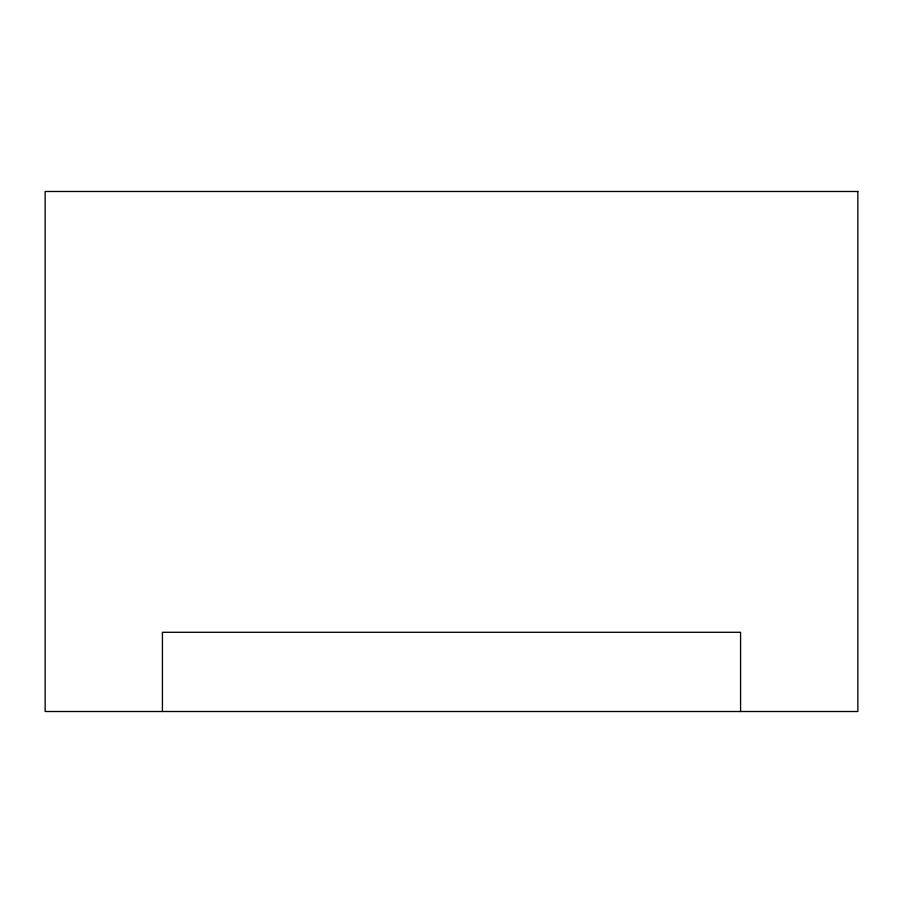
<?xml version="1.0" encoding="UTF-8"?>
<svg xmlns="http://www.w3.org/2000/svg" width="903" height="903" viewBox="0 0 903 903"><rect width="100%" height="100%" fill="white"/><g stroke="black" fill="none" stroke-linecap="round" stroke-linejoin="round"><path stroke-width="1.35" d="M740.573 711.508L740.573 632.292L162.427 632.292L162.427 711.508M857.85 191.492L45.15 191.492L45.15 711.508L857.85 711.508L857.85 191.492"/></g></svg>
